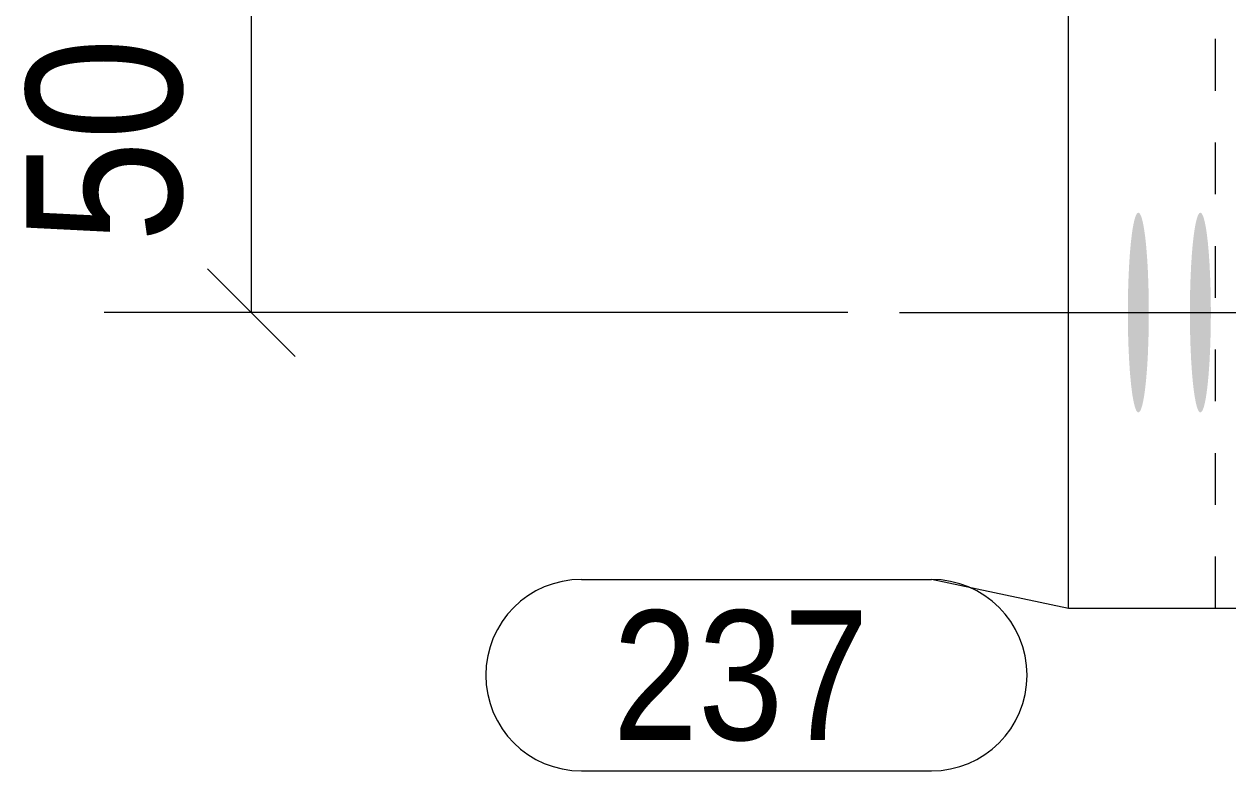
# Model space of a CAD drawing. Header units: millimetres. Extents: x 2 to 825, y 1 to 579.
# Drawn here: x 76.92 to 100.19, y 439.15 to 453.57 of the extents above; entities that cross this region are included whole.
import ezdxf

# ---------------------------------------------------------------- set-up
doc = ezdxf.new("R2010")
doc.units = ezdxf.units.MM
doc.linetypes.add('XKITLINE00', pattern=[0])
doc.linetypes.add('XKITLINE01', pattern=[4, 1, -1, 1, -1])
for name, color, linetype, lineweight in [('Bolt', 3, 'Continuous', 0), ('Dimensions', 7, 'Continuous', 0), ('Part', 2, 'Continuous', 0), ('PartMark', 7, 'Continuous', 0)]:
    doc.layers.add(name, color=color, linetype=linetype, lineweight=lineweight)
doc.styles.add('ARIAL', font='ARIAL.TTF')

# ---------------------------------------------------------------- blocks, each defined once
blk = doc.blocks.new('*A35')
at = {"layer": 'Bolt'}
for points in [[(98.661, 447.952), (98.661, 447.904), (98.66, 447.857), (98.66, 447.81), (98.659, 447.763), (98.659, 447.716), (98.658, 447.669), (98.657, 447.623), (98.656, 447.576), (98.655, 447.53), (98.654, 447.485), (98.652, 447.439), (98.651, 447.394), (98.649, 447.349), (98.647, 447.305), (98.646, 447.261), (98.644, 447.217), (98.642, 447.174), (98.639, 447.132), (98.637, 447.09), (98.635, 447.048), (98.632, 447.007), (98.63, 446.967), (98.627, 446.927), (98.624, 446.888), (98.621, 446.85), (98.618, 446.812), (98.615, 446.775), (98.612, 446.739), (98.609, 446.704), (98.605, 446.669), (98.602, 446.635), (98.598, 446.602), (98.595, 446.57), (98.591, 446.539), (98.587, 446.508), (98.583, 446.479), (98.579, 446.45), (98.575, 446.422), (98.571, 446.395), (98.567, 446.37), (98.563, 446.345), (98.558, 446.321), (98.554, 446.298), (98.55, 446.276), (98.545, 446.255), (98.541, 446.236), (98.536, 446.217), (98.532, 446.2), (98.527, 446.183), (98.522, 446.168), (98.517, 446.153), (98.513, 446.14), (98.508, 446.128), (98.503, 446.117), (98.498, 446.107), (98.493, 446.099), (98.488, 446.091), (98.483, 446.085), (98.479, 446.08), (98.474, 446.076), (98.469, 446.073), (98.464, 446.071), (98.459, 446.07), (98.454, 446.071), (98.449, 446.073), (98.444, 446.076), (98.439, 446.08), (98.434, 446.085), (98.429, 446.091), (98.424, 446.099), (98.419, 446.107), (98.414, 446.117), (98.41, 446.128), (98.405, 446.14), (98.4, 446.153), (98.395, 446.168), (98.391, 446.183), (98.386, 446.2), (98.381, 446.217), (98.377, 446.236), (98.372, 446.255), (98.368, 446.276), (98.363, 446.298), (98.359, 446.321), (98.355, 446.345), (98.35, 446.37), (98.346, 446.395), (98.342, 446.422), (98.338, 446.45), (98.334, 446.479), (98.33, 446.508), (98.327, 446.539), (98.323, 446.57), (98.319, 446.602), (98.316, 446.635), (98.312, 446.669), (98.309, 446.704), (98.306, 446.739), (98.302, 446.775), (98.299, 446.812), (98.296, 446.85), (98.293, 446.888), (98.291, 446.927), (98.288, 446.967), (98.285, 447.007), (98.283, 447.048), (98.28, 447.09), (98.278, 447.132), (98.276, 447.174), (98.274, 447.217), (98.272, 447.261), (98.27, 447.305), (98.268, 447.349), (98.267, 447.394), (98.265, 447.439), (98.264, 447.485), (98.262, 447.53), (98.261, 447.576), (98.26, 447.623), (98.259, 447.669), (98.259, 447.716), (98.258, 447.763), (98.257, 447.81), (98.257, 447.857), (98.257, 447.904), (98.256, 447.952), (98.256, 447.999), (98.256, 448.046), (98.257, 448.094), (98.257, 448.141), (98.257, 448.188), (98.258, 448.235), (98.259, 448.282), (98.259, 448.329), (98.26, 448.375), (98.261, 448.421), (98.262, 448.467), (98.264, 448.513), (98.265, 448.559), (98.267, 448.604), (98.268, 448.649), (98.27, 448.693), (98.272, 448.737), (98.274, 448.78), (98.276, 448.823), (98.278, 448.866), (98.28, 448.908), (98.283, 448.949), (98.285, 448.99), (98.288, 449.031), (98.291, 449.07), (98.293, 449.109), (98.296, 449.148), (98.299, 449.185), (98.302, 449.222), (98.306, 449.259), (98.309, 449.294), (98.312, 449.329), (98.316, 449.363), (98.319, 449.396), (98.323, 449.428), (98.327, 449.459), (98.33, 449.49), (98.334, 449.519), (98.338, 449.548), (98.342, 449.576), (98.346, 449.602), (98.35, 449.628), (98.355, 449.653), (98.359, 449.677), (98.363, 449.7), (98.368, 449.722), (98.372, 449.742), (98.377, 449.762), (98.381, 449.781), (98.386, 449.798), (98.391, 449.815), (98.395, 449.83), (98.4, 449.844), (98.405, 449.858), (98.41, 449.87), (98.414, 449.881), (98.419, 449.89), (98.424, 449.899), (98.429, 449.907), (98.434, 449.913), (98.439, 449.918), (98.444, 449.922), (98.449, 449.925), (98.454, 449.927), (98.459, 449.927), (98.464, 449.927), (98.469, 449.925), (98.474, 449.922), (98.479, 449.918), (98.483, 449.913), (98.488, 449.907), (98.493, 449.899), (98.498, 449.89), (98.503, 449.881), (98.508, 449.87), (98.513, 449.858), (98.517, 449.844), (98.522, 449.83), (98.527, 449.815), (98.532, 449.798), (98.536, 449.781), (98.541, 449.762), (98.545, 449.742), (98.55, 449.722), (98.554, 449.7), (98.558, 449.677), (98.563, 449.653), (98.567, 449.628), (98.571, 449.602), (98.575, 449.576), (98.579, 449.548), (98.583, 449.519), (98.587, 449.49), (98.591, 449.459), (98.595, 449.428), (98.598, 449.396), (98.602, 449.363), (98.605, 449.329), (98.609, 449.294), (98.612, 449.259), (98.615, 449.222), (98.618, 449.185), (98.621, 449.148), (98.624, 449.109), (98.627, 449.07), (98.63, 449.031), (98.632, 448.99), (98.635, 448.949), (98.637, 448.908), (98.639, 448.866), (98.642, 448.823), (98.644, 448.78), (98.646, 448.737), (98.647, 448.693), (98.649, 448.649), (98.651, 448.604), (98.652, 448.559), (98.654, 448.513), (98.655, 448.467), (98.656, 448.421), (98.657, 448.375), (98.658, 448.329), (98.659, 448.282), (98.659, 448.235), (98.66, 448.188), (98.66, 448.141), (98.661, 448.094), (98.661, 448.046), (98.661, 447.999)], [(99.86, 447.952), (99.86, 447.904), (99.859, 447.857), (99.859, 447.81), (99.858, 447.763), (99.858, 447.716), (99.857, 447.669), (99.856, 447.623), (99.855, 447.576), (99.854, 447.53), (99.852, 447.485), (99.851, 447.439), (99.85, 447.394), (99.848, 447.349), (99.846, 447.305), (99.844, 447.261), (99.842, 447.217), (99.84, 447.174), (99.838, 447.132), (99.836, 447.09), (99.834, 447.048), (99.831, 447.007), (99.828, 446.967), (99.826, 446.927), (99.823, 446.888), (99.82, 446.85), (99.817, 446.812), (99.814, 446.775), (99.811, 446.739), (99.807, 446.704), (99.804, 446.669), (99.801, 446.635), (99.797, 446.602), (99.793, 446.57), (99.79, 446.539), (99.786, 446.508), (99.782, 446.479), (99.778, 446.45), (99.774, 446.422), (99.77, 446.395), (99.766, 446.37), (99.762, 446.345), (99.757, 446.321), (99.753, 446.298), (99.748, 446.276), (99.744, 446.255), (99.739, 446.236), (99.735, 446.217), (99.73, 446.2), (99.726, 446.183), (99.721, 446.168), (99.716, 446.153), (99.711, 446.14), (99.707, 446.128), (99.702, 446.117), (99.697, 446.107), (99.692, 446.099), (99.687, 446.091), (99.682, 446.085), (99.677, 446.08), (99.672, 446.076), (99.667, 446.073), (99.662, 446.071), (99.658, 446.07), (99.653, 446.071), (99.648, 446.073), (99.643, 446.076), (99.638, 446.08), (99.633, 446.085), (99.628, 446.091), (99.623, 446.099), (99.618, 446.107), (99.613, 446.117), (99.608, 446.128), (99.604, 446.14), (99.599, 446.153), (99.594, 446.168), (99.589, 446.183), (99.585, 446.2), (99.58, 446.217), (99.576, 446.236), (99.571, 446.255), (99.567, 446.276), (99.562, 446.298), (99.558, 446.321), (99.554, 446.345), (99.549, 446.37), (99.545, 446.395), (99.541, 446.422), (99.537, 446.45), (99.533, 446.479), (99.529, 446.508), (99.525, 446.539), (99.522, 446.57), (99.518, 446.602), (99.514, 446.635), (99.511, 446.669), (99.508, 446.704), (99.504, 446.739), (99.501, 446.775), (99.498, 446.812), (99.495, 446.85), (99.492, 446.888), (99.489, 446.927), (99.487, 446.967), (99.484, 447.007), (99.481, 447.048), (99.479, 447.09), (99.477, 447.132), (99.475, 447.174), (99.473, 447.217), (99.471, 447.261), (99.469, 447.305), (99.467, 447.349), (99.465, 447.394), (99.464, 447.439), (99.463, 447.485), (99.461, 447.53), (99.46, 447.576), (99.459, 447.623), (99.458, 447.669), (99.457, 447.716), (99.457, 447.763), (99.456, 447.81), (99.456, 447.857), (99.455, 447.904), (99.455, 447.952), (99.455, 447.999), (99.455, 448.046), (99.455, 448.094), (99.456, 448.141), (99.456, 448.188), (99.457, 448.235), (99.457, 448.282), (99.458, 448.329), (99.459, 448.375), (99.46, 448.421), (99.461, 448.467), (99.463, 448.513), (99.464, 448.559), (99.465, 448.604), (99.467, 448.649), (99.469, 448.693), (99.471, 448.737), (99.473, 448.78), (99.475, 448.823), (99.477, 448.866), (99.479, 448.908), (99.481, 448.949), (99.484, 448.99), (99.487, 449.031), (99.489, 449.07), (99.492, 449.109), (99.495, 449.148), (99.498, 449.185), (99.501, 449.222), (99.504, 449.259), (99.508, 449.294), (99.511, 449.329), (99.514, 449.363), (99.518, 449.396), (99.522, 449.428), (99.525, 449.459), (99.529, 449.49), (99.533, 449.519), (99.537, 449.548), (99.541, 449.576), (99.545, 449.602), (99.549, 449.628), (99.554, 449.653), (99.558, 449.677), (99.562, 449.7), (99.567, 449.722), (99.571, 449.742), (99.576, 449.762), (99.58, 449.781), (99.585, 449.798), (99.589, 449.815), (99.594, 449.83), (99.599, 449.844), (99.604, 449.858), (99.608, 449.87), (99.613, 449.881), (99.618, 449.89), (99.623, 449.899), (99.628, 449.907), (99.633, 449.913), (99.638, 449.918), (99.643, 449.922), (99.648, 449.925), (99.653, 449.927), (99.658, 449.927), (99.662, 449.927), (99.667, 449.925), (99.672, 449.922), (99.677, 449.918), (99.682, 449.913), (99.687, 449.907), (99.692, 449.899), (99.697, 449.89), (99.702, 449.881), (99.707, 449.87), (99.711, 449.858), (99.716, 449.844), (99.721, 449.83), (99.726, 449.815), (99.73, 449.798), (99.735, 449.781), (99.739, 449.762), (99.744, 449.742), (99.748, 449.722), (99.753, 449.7), (99.757, 449.677), (99.762, 449.653), (99.766, 449.628), (99.77, 449.602), (99.774, 449.576), (99.778, 449.548), (99.782, 449.519), (99.786, 449.49), (99.79, 449.459), (99.793, 449.428), (99.797, 449.396), (99.801, 449.363), (99.804, 449.329), (99.807, 449.294), (99.811, 449.259), (99.814, 449.222), (99.817, 449.185), (99.82, 449.148), (99.823, 449.109), (99.826, 449.07), (99.828, 449.031), (99.831, 448.99), (99.834, 448.949), (99.836, 448.908), (99.838, 448.866), (99.84, 448.823), (99.842, 448.78), (99.844, 448.737), (99.846, 448.693), (99.848, 448.649), (99.85, 448.604), (99.851, 448.559), (99.852, 448.513), (99.854, 448.467), (99.855, 448.421), (99.856, 448.375), (99.857, 448.329), (99.858, 448.282), (99.858, 448.235), (99.859, 448.188), (99.859, 448.141), (99.86, 448.094), (99.86, 448.046), (99.86, 447.999)]]:
    blk.add_hatch(color=3, dxfattribs=at).paths.add_polyline_path(points, flags=17)
at = {"layer": 'Bolt', "color": 3, "linetype": 'XKITLINE00', "lineweight": 0}
for p, q in [((93.841, 447.999), (103.786, 447.999)), ((95.04, 447.999), (104.985, 447.999)), ((96.239, 447.999), (106.184, 447.999)), ((99.835, 447.999), (109.78, 447.999))]:
    blk.add_line(p, q, dxfattribs=at)
blk = doc.blocks.new('*A48')
at = {"layer": 'Part', "color": 2, "linetype": 'XKITLINE00', "lineweight": 0}
for p, q in [((97.11, 442.285), (97.11, 467.999)), ((110.741, 442.285), (97.11, 442.285))]:
    blk.add_line(p, q, dxfattribs=at)
at = {"layer": 'Part', "color": 7, "linetype": 'XKITLINE01', "lineweight": 0}
blk.add_line((99.951, 442.285), (99.951, 467.999), dxfattribs=at)
blk = doc.blocks.new('*A124')
at = {"layer": 'Dimensions', "color": 7, "linetype": 'XKITLINE00', "lineweight": 0}
for p, q in [((81.317, 447.999), (81.317, 455.142)), ((80.468, 448.847), (82.165, 447.15)), ((92.841, 447.999), (78.467, 447.999))]:
    blk.add_line(p, q, dxfattribs=at)
at = {"layer": 'Dimensions', "color": 3}
blk.add_point((81.317, 447.999), dxfattribs=at)
at = {"layer": 'Dimensions', "color": 3, "style": 'ARIAL', "width": 0.85}
blk.add_text('50', height=3, rotation=90.0002, dxfattribs=at).set_placement((79.967, 449.345))
blk = doc.blocks.new('*A131')
at = {"layer": 'PartMark', "color": 7, "linetype": 'XKITLINE00', "lineweight": 0}
for p, q in [((87.696, 442.845), (94.458, 442.845)), ((97.11, 442.285), (94.458, 442.845)), ((87.696, 439.145), (94.458, 439.145))]:
    blk.add_line(p, q, dxfattribs=at)
for centre, start, end in [((87.696, 440.995), 90, 270), ((94.458, 440.995), 270, 90)]:
    blk.add_arc(centre, 1.85, start, end, dxfattribs=at)
at = {"layer": 'PartMark', "color": 3, "style": 'ARIAL', "width": 0.85}
blk.add_text('237', height=2.5, dxfattribs=at).set_placement((88.296, 439.745))

msp = doc.modelspace()

# ---------------------------------------------------------------- block references
at = {"lineweight": 0}
for name in ['*A48', '*A35', '*A124', '*A131']:
    msp.add_blockref(name, (0, 0), dxfattribs=at)

doc.saveas('drawing.dxf')
